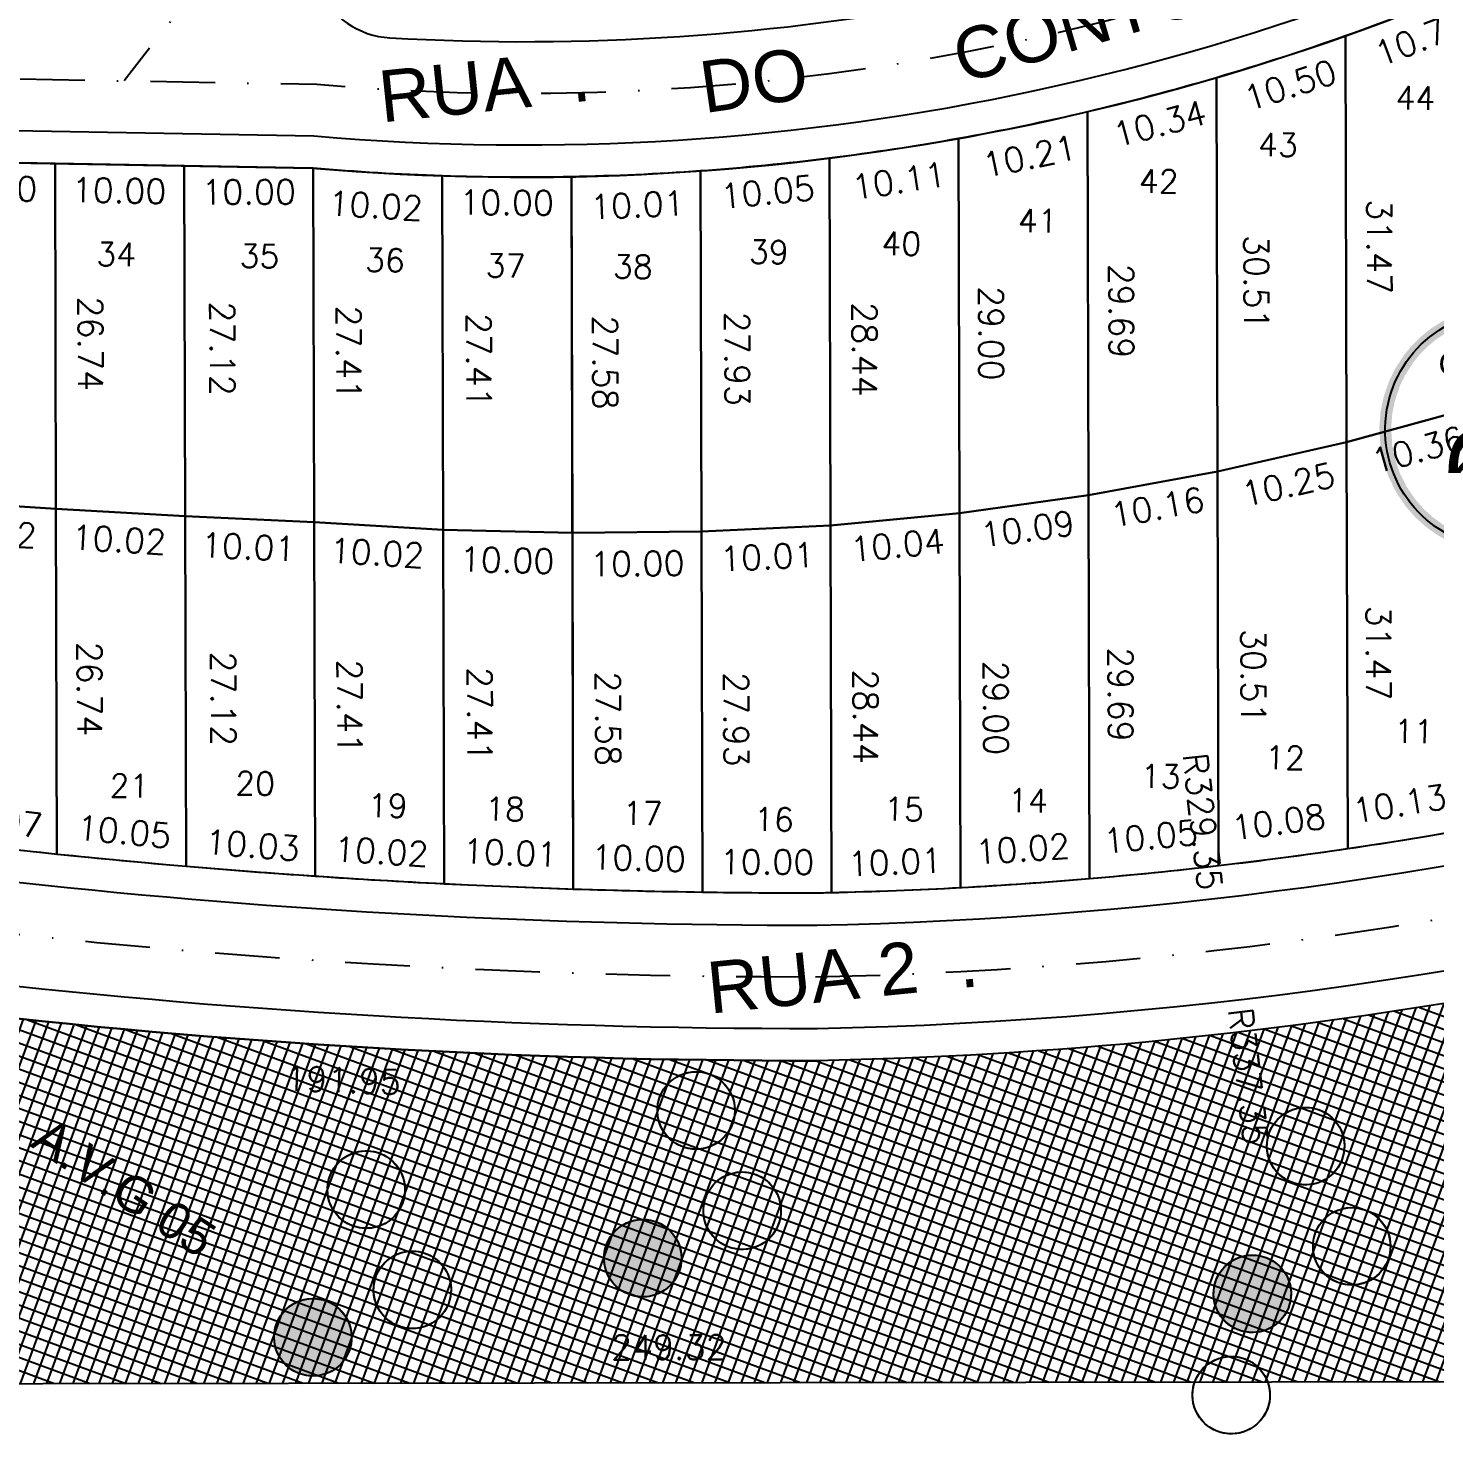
# Model space of a CAD drawing. Header units: millimetres. Extents: x -4430026 to 4783824, y 584 to 9593110.
# Drawn here: x 2793.9 to 2902.9, y 632 to 740.9 of the extents above; entities that cross this region are included whole.
import ezdxf
from ezdxf.enums import TextEntityAlignment as Align

# ---------------------------------------------------------------- set-up
doc = ezdxf.new("R2010")
doc.units = ezdxf.units.MM
doc.linetypes.add('CONTINUO', pattern=[0])
doc.linetypes.add('DASHDOT', pattern=[1, 0.5, -0.25, 0, -0.25])
for name, color, linetype in [('Calçada', 1, 'Continuous'), ('Cota', 8, 'Continuous'), ('EIXO DAS VIAS', 252, 'DASHDOT'), ('Lotes', 2, 'Continuous'), ('MOLHO', 88, 'Continuous'), ('Nomes de Ruas', 3, 'Continuous'), ('Numero de lotes', 5, 'Continuous'), ('númeraçãoquadras', 4, 'Continuous'), ('TXT A.VERDES', 7, 'Continuous'), ('Área Verde Geral', 98, 'Continuous')]:
    doc.layers.add(name, color=color, linetype=linetype)
doc.styles.add('arcad1', font='romans.shx')
doc.styles.add('ARIAL', font='arial.ttf', dxfattribs={"height": 0.25})
doc.styles.add('ROMANS', font='romans.shx')
doc.styles.add('STYLE1', font='sanss___.ttf')
doc.dimstyles.new('BOLA100', dxfattribs={"dimscale": 0, "dimtxt": 1.9, "dimasz": 0.18, "dimexe": 0.18, "dimexo": 0.063, "dimgap": 0, "dimtad": 1, "dimzin": 4, "dimdsep": 46, "dimtxsty": 'ROMANS', "dimcen": 0.09, "dimse1": 1, "dimse2": 1, "dimsd1": 1, "dimsd2": 1, "dimclrt": 256, "dimaunit": 1, "dimadec": 4, "dimazin": 0, "dimtfac": 1.2, "dimtix": 1, "dimtmove": 2, "dimatfit": 3, "dimfxl": 1, "dimtvp": 2, "dimtolj": 1, "dimtzin": 4, "dimarcsym": 0})

# ---------------------------------------------------------------- blocks, each defined once
blk = doc.blocks.new('*D6694')
at = {"layer": 'DEFPOINTS', "color": 0}
for p in [(2794.823468664182, 703.0945466459284), (2797.680518279193, 703.1023602694577), (2794.896597616827, 676.3549622241893)]:
    blk.add_point(p, dxfattribs=at)
at = {"layer": 'Cota', "insert": (2798.667079202799, 689.7351661634838), "char_height": 1.9, "attachment_point": 5, "rotation": 270.1566954008886, "style": 'ROMANS'}
blk.add_mtext('\\A1;26.74', dxfattribs=at)
blk = doc.blocks.new('*D6695')
at = {"layer": 'DEFPOINTS', "color": 0}
for p in [(2794.750339709209, 729.8341310807058), (2797.751336939506, 729.8423383806029), (2794.82346866325, 703.0945466515162)]:
    blk.add_point(p, dxfattribs=at)
at = {"layer": 'Cota', "insert": (2798.73789786381, 716.4751442709528), "char_height": 1.9, "attachment_point": 5, "rotation": 270.15669540383834, "style": 'ROMANS'}
blk.add_mtext('\\A1;26.74', dxfattribs=at)
blk = doc.blocks.new('*D6696')
at = {"layer": 'DEFPOINTS', "color": 0}
for p in [(2804.825040800484, 702.5333690979074), (2808.04568969912, 702.5421771138053), (2804.899215349915, 675.4114629049342)]:
    blk.add_point(p, dxfattribs=at)
at = {"layer": 'Cota', "insert": (2809.032773421118, 688.9838221222576), "char_height": 1.9, "attachment_point": 5, "rotation": 270.15669540348176, "style": 'ROMANS'}
blk.add_mtext('\\A1;27.12', dxfattribs=at)
blk = doc.blocks.new('*D6697')
at = {"layer": 'DEFPOINTS', "color": 0}
for p in [(2804.750866250588, 729.6552752908804), (2807.971515151545, 729.66408330684), (2804.825040800484, 702.5333690979071)]:
    blk.add_point(p, dxfattribs=at)
at = {"layer": 'Cota', "insert": (2808.958598873776, 716.1057283153086), "char_height": 1.9, "attachment_point": 5, "rotation": 270.1566954044655, "style": 'ROMANS'}
blk.add_mtext('\\A1;27.12', dxfattribs=at)
blk = doc.blocks.new('*D6698')
at = {"layer": 'DEFPOINTS', "color": 0}
for p in [(2814.826376489817, 702.0586495791117), (2817.834889728458, 702.0668774340149), (2814.901347076974, 674.6456717588495)]:
    blk.add_point(p, dxfattribs=at)
at = {"layer": 'Cota', "insert": (2818.822371469319, 688.3629866287641), "char_height": 1.9, "attachment_point": 5, "rotation": 270.15669539991586, "style": 'ROMANS'}
blk.add_mtext('\\A1;27.41', dxfattribs=at)
blk = doc.blocks.new('*D6699')
at = {"layer": 'DEFPOINTS', "color": 0}
for p in [(2814.751405898469, 729.4716273937862), (2817.75991914129, 729.4798552490086), (2814.82637648842, 702.0586495772492)]:
    blk.add_point(p, dxfattribs=at)
at = {"layer": 'Cota', "insert": (2818.747400883548, 715.7759644457174), "char_height": 1.9, "attachment_point": 5, "rotation": 270.15669540577676, "style": 'ROMANS'}
blk.add_mtext('\\A1;27.41', dxfattribs=at)
blk = doc.blocks.new('*D6700')
at = {"layer": 'DEFPOINTS', "color": 0}
for p in [(2824.828035589294, 701.4656739924588), (2827.912252887024, 701.4741088873643), (2824.902994831545, 674.056845054079)]:
    blk.add_point(p, dxfattribs=at)
at = {"layer": 'Cota', "insert": (2828.899728955433, 687.7722925231129), "char_height": 1.9, "attachment_point": 5, "rotation": 270.15669540345834, "style": 'ROMANS'}
blk.add_mtext('\\A1;27.41', dxfattribs=at)
blk = doc.blocks.new('*D6701')
at = {"layer": 'DEFPOINTS', "color": 0}
for p in [(2824.753076346112, 728.8745029289761), (2827.837293652225, 728.8829378237996), (2824.828035587432, 701.4656739905962)]:
    blk.add_point(p, dxfattribs=at)
at = {"layer": 'Cota', "insert": (2828.824769720168, 715.1811214595159), "char_height": 1.9, "attachment_point": 5, "rotation": 270.1566954015115, "style": 'ROMANS'}
blk.add_mtext('\\A1;27.41', dxfattribs=at)
blk = doc.blocks.new('*D6702')
at = {"layer": 'DEFPOINTS', "color": 0}
for p in [(2834.828733344084, 701.224214026753), (2837.844734844152, 701.2324623612838), (2834.904160185704, 673.6444078702965)]:
    blk.add_point(p, dxfattribs=at)
at = {"layer": 'Cota', "insert": (2838.832444712245, 687.4451573880301), "char_height": 1.9, "attachment_point": 5, "rotation": 270.15669540561277, "style": 'ROMANS'}
blk.add_mtext('\\A1;27.58', dxfattribs=at)
blk = doc.blocks.new('*D6703')
at = {"layer": 'DEFPOINTS', "color": 0}
for p in [(2834.753306503395, 728.804020175759), (2837.625388151836, 728.8118749099467), (2834.82873334455, 701.2242140230277)]:
    blk.add_point(p, dxfattribs=at)
at = {"layer": 'Cota', "insert": (2838.613098019696, 715.0245699385403), "char_height": 1.9, "attachment_point": 5, "rotation": 270.1566954046665, "style": 'ROMANS'}
blk.add_mtext('\\A1;27.58', dxfattribs=at)
blk = doc.blocks.new('*D6704')
at = {"layer": 'DEFPOINTS', "color": 0}
for p in [(2844.828471426374, 701.3336583748946), (2847.776284880809, 701.3417202248835), (2844.904844257968, 673.407951392282)]:
    blk.add_point(p, dxfattribs=at)
at = {"layer": 'Cota', "insert": (2848.764467743889, 687.3814648385678), "char_height": 1.9, "attachment_point": 5, "rotation": 270.1566954066002, "style": 'ROMANS'}
blk.add_mtext('\\A1;27.93', dxfattribs=at)
blk = doc.blocks.new('*D6705')
at = {"layer": 'DEFPOINTS', "color": 0}
for p in [(2844.752098596642, 729.259365348194), (2847.855848363939, 729.2678536616376), (2844.82847142684, 701.3336583711695)]:
    blk.add_point(p, dxfattribs=at)
at = {"layer": 'Cota', "insert": (2848.844031226321, 715.3075982780691), "char_height": 1.9, "attachment_point": 5, "rotation": 270.15669540376535, "style": 'ROMANS'}
blk.add_mtext('\\A1;27.93', dxfattribs=at)
blk = doc.blocks.new('*D6706')
at = {"layer": 'DEFPOINTS', "color": 0}
for p in [(2854.827211550424, 701.8080061395207), (2857.800554154775, 701.8161378080295), (2854.904980247361, 673.3719010968247)]:
    blk.add_point(p, dxfattribs=at)
at = {"layer": 'Cota', "insert": (2858.789434950527, 687.6006833916503), "char_height": 1.9, "attachment_point": 5, "rotation": 270.15669540526403, "style": 'ROMANS'}
blk.add_mtext('\\A1;28.44', dxfattribs=at)
blk = doc.blocks.new('*D6707')
at = {"layer": 'DEFPOINTS', "color": 0}
for p in [(2854.749442855349, 730.244111180354), (2857.722785462966, 730.2522428487268), (2854.82721155089, 701.8080061413834)]:
    blk.add_point(p, dxfattribs=at)
at = {"layer": 'Cota', "insert": (2858.711666258019, 716.0367884341636), "char_height": 1.9, "attachment_point": 5, "rotation": 270.15669540246984, "style": 'ROMANS'}
blk.add_mtext('\\A1;28.44', dxfattribs=at)
blk = doc.blocks.new('*D6708')
at = {"layer": 'DEFPOINTS', "color": 0}
for p in [(2864.82463659438, 702.7632121928523), (2867.88883563957, 702.7715923408176), (2864.903956094744, 673.7600563671926)]:
    blk.add_point(p, dxfattribs=at)
at = {"layer": 'Cota', "insert": (2868.878491837035, 688.2726125329667), "char_height": 1.9, "attachment_point": 5, "rotation": 270.1566954058651, "style": 'ROMANS'}
blk.add_mtext('\\A1;29.00', dxfattribs=at)
blk = doc.blocks.new('*D6709')
at = {"layer": 'DEFPOINTS', "color": 0}
for p in [(2864.745317097275, 731.7663680259626), (2867.525284136048, 731.7739708396039), (2864.824636594845, 702.7632121965777)]:
    blk.add_point(p, dxfattribs=at)
at = {"layer": 'Cota', "insert": (2868.514940332117, 717.2749910297983), "char_height": 1.9, "attachment_point": 5, "rotation": 270.1566954003256, "style": 'ROMANS'}
blk.add_mtext('\\A1;29.00', dxfattribs=at)
blk = doc.blocks.new('*D6710')
at = {"layer": 'DEFPOINTS', "color": 0}
for p in [(2874.820888735342, 704.1472907513868), (2877.549596208951, 704.1547533775978), (2874.902091700106, 674.4554462768625)]:
    blk.add_point(p, dxfattribs=at)
at = {"layer": 'Cota', "insert": (2878.540194138616, 689.3114292452833), "char_height": 1.9, "attachment_point": 5, "rotation": 270.1566954039984, "style": 'ROMANS'}
blk.add_mtext('\\A1;29.69', dxfattribs=at)
blk = doc.blocks.new('*D6711')
at = {"layer": 'DEFPOINTS', "color": 0}
for p in [(2874.73968576918, 733.839135224048), (2877.610509252982, 733.8469865174369), (2874.820888735341, 704.1472907513865)]:
    blk.add_point(p, dxfattribs=at)
at = {"layer": 'Cota', "insert": (2878.601107183346, 719.0036623860985), "char_height": 1.9, "attachment_point": 5, "rotation": 270.15669540670393, "style": 'ROMANS'}
blk.add_mtext('\\A1;29.69', dxfattribs=at)
blk = doc.blocks.new('*D6729')
at = {"layer": 'DEFPOINTS', "color": 0}
for p in [(2785.991537454991, 730.6131984424333), (2795.992063998232, 730.4343426526078), (2795.939161419857, 727.4763525557487)]:
    blk.add_point(p, dxfattribs=at)
at = {"layer": 'Cota', "insert": (2790.95588583647, 728.5156285508153), "char_height": 1.9, "attachment_point": 5, "rotation": 358.97539503058806, "style": 'ROMANS'}
blk.add_mtext('\\A1;10.00', dxfattribs=at)
blk = doc.blocks.new('*D6730')
at = {"layer": 'DEFPOINTS', "color": 0}
for p in [(2795.9920639973, 730.4343426526079), (2805.99259053961, 730.2554868646451), (2805.939687961134, 727.2974967621667)]:
    blk.add_point(p, dxfattribs=at)
at = {"layer": 'Cota', "insert": (2800.956412378229, 728.3367727572247), "char_height": 1.9, "attachment_point": 5, "rotation": 358.97539503058806, "style": 'ROMANS'}
blk.add_mtext('\\A1;10.00', dxfattribs=at)
blk = doc.blocks.new('*D6731')
at = {"layer": 'DEFPOINTS', "color": 0}
for p in [(2816.000729048484, 727.2933165561893), (2806.008289127598, 724.5153018720935), (2816.008251729874, 724.5426503494868)]:
    blk.add_point(p, dxfattribs=at)
at = {"layer": 'Cota', "insert": (2810.998149641994, 728.2296387647748), "char_height": 1.9, "attachment_point": 5, "rotation": 0.15669542841738285, "style": 'ROMANS'}
blk.add_mtext('\\A1;10.00', dxfattribs=at)
blk = doc.blocks.new('*D6747')
at = {"layer": 'DEFPOINTS', "color": 0}
for p in [(2786.063376557534, 704.345247885261), (2796.065192950411, 703.6947582215556), (2795.860940080405, 700.5542014725429)]:
    blk.add_point(p, dxfattribs=at)
at = {"layer": 'Cota', "insert": (2790.921686921775, 701.8274434859909), "char_height": 1.9, "attachment_point": 5, "rotation": 356.27888627390456, "style": 'ROMANS'}
blk.add_mtext('\\A1;10.02', dxfattribs=at)
blk = doc.blocks.new('*D6748')
at = {"layer": 'DEFPOINTS', "color": 0}
for p in [(2796.065192951808, 703.6947582234184), (2806.066765086713, 703.1335806772599), (2805.894723553065, 700.0673749447626)]:
    blk.add_point(p, dxfattribs=at)
at = {"layer": 'Cota', "insert": (2800.947157264716, 701.2964718385831), "char_height": 1.9, "attachment_point": 5, "rotation": 356.7885621870106, "style": 'ROMANS'}
blk.add_mtext('\\A1;10.02', dxfattribs=at)
blk = doc.blocks.new('*D6749')
at = {"layer": 'DEFPOINTS', "color": 0}
for p in [(2806.066765088575, 703.1335806735347), (2816.068100776976, 702.6588611528764), (2815.920635686713, 699.5520837699003)]:
    blk.add_point(p, dxfattribs=at)
at = {"layer": 'Cota', "insert": (2810.965009463558, 700.7383751675845), "char_height": 1.9, "attachment_point": 5, "rotation": 357.2824603857933, "style": 'ROMANS'}
blk.add_mtext('\\A1;10.01', dxfattribs=at)
blk = doc.blocks.new('*D6750')
at = {"layer": 'DEFPOINTS', "color": 0}
for p in [(2816.068100776977, 702.6588611528764), (2826.069759875058, 702.0658855662236), (2825.889812419598, 699.0307300799041)]:
    blk.add_point(p, dxfattribs=at)
at = {"layer": 'Cota', "insert": (2820.945207477675, 700.2755526208564), "char_height": 1.9, "attachment_point": 5, "rotation": 356.6070354804634, "style": 'ROMANS'}
blk.add_mtext('\\A1;10.02', dxfattribs=at)
blk = doc.blocks.new('*D6751')
at = {"layer": 'DEFPOINTS', "color": 0}
for p in [(2826.069759875988, 702.0658855662236), (2836.070457631709, 701.8244256023805), (2835.993540118982, 698.638685056995)]:
    blk.add_point(p, dxfattribs=at)
at = {"layer": 'Cota', "insert": (2831.016121654595, 699.7091382597225), "char_height": 1.9, "attachment_point": 5, "rotation": 358.6169015565678, "style": 'ROMANS'}
blk.add_mtext('\\A1;10.00', dxfattribs=at)
blk = doc.blocks.new('*D6752')
at = {"layer": 'DEFPOINTS', "color": 0}
for p in [(2846.070195714465, 701.9338699523847), (2836.070457632641, 701.8244255986552), (2846.107205249523, 698.5523738358688)]:
    blk.add_point(p, dxfattribs=at)
at = {"layer": 'Cota', "insert": (2841.096939345363, 699.4475947653187), "char_height": 1.9, "attachment_point": 5, "rotation": 0.6270613434355502, "style": 'ROMANS'}
blk.add_mtext('\\A1;10.00', dxfattribs=at)
blk = doc.blocks.new('*D6753')
at = {"layer": 'DEFPOINTS', "color": 0}
for p in [(2846.07019571493, 701.9338699467967), (2856.06893583898, 702.4082177132855), (2856.217995942934, 699.2661912348618)]:
    blk.add_point(p, dxfattribs=at)
at = {"layer": 'Cota', "insert": (2851.173607795937, 699.9779501058343), "char_height": 1.9, "attachment_point": 5, "rotation": 2.716118524581748, "style": 'ROMANS'}
blk.add_mtext('\\A1;10.01', dxfattribs=at)
blk = doc.blocks.new('*D6754')
at = {"layer": 'DEFPOINTS', "color": 0}
for p in [(2866.066360882471, 703.3634237722049), (2856.068935839446, 702.408217715148), (2866.348149303101, 700.414155818515)]:
    blk.add_point(p, dxfattribs=at)
at = {"layer": 'Cota', "insert": (2861.259080323773, 700.8822460333436), "char_height": 1.9, "attachment_point": 5, "rotation": 5.457769631983428, "style": 'ROMANS'}
blk.add_mtext('\\A1;10.04', dxfattribs=at)
blk = doc.blocks.new('*D6755')
at = {"layer": 'DEFPOINTS', "color": 0}
for p in [(2876.062613025761, 704.7475023232887), (2866.066360883868, 703.3634237684796), (2876.458801219203, 701.886106152149)]:
    blk.add_point(p, dxfattribs=at)
at = {"layer": 'Cota', "insert": (2871.330381395664, 702.1350894770421), "char_height": 1.9, "attachment_point": 5, "rotation": 7.88303867347946, "style": 'ROMANS'}
blk.add_mtext('\\A1;10.09', dxfattribs=at)
blk = doc.blocks.new('*D6756')
at = {"layer": 'DEFPOINTS', "color": 0}
for p in [(2886.057664399954, 706.5706397556255), (2876.062613023432, 704.7475023270141), (2886.563783131777, 703.795926973254)]:
    blk.add_point(p, dxfattribs=at)
at = {"layer": 'Cota', "insert": (2881.39578632345, 703.8189381630891), "char_height": 1.9, "attachment_point": 5, "rotation": 10.337334376980383, "style": 'ROMANS'}
blk.add_mtext('\\A1;10.16', dxfattribs=at)
blk = doc.blocks.new('*D6762')
at = {"layer": 'DEFPOINTS', "color": 0}
for p in [(2896.051477205461, 708.8466592059027), (2886.057664399023, 706.5706397612134), (2896.748732211458, 705.7850702442839)]:
    blk.add_point(p, dxfattribs=at)
at = {"layer": 'Cota', "insert": (2891.540871699981, 705.5733425331049), "char_height": 1.9, "attachment_point": 5, "rotation": 12.829876705257552, "style": 'ROMANS'}
blk.add_mtext('\\A1;10.25', dxfattribs=at)
blk = doc.blocks.new('*D6763')
at = {"layer": 'DEFPOINTS', "color": 0}
for p in [(2906.044001866119, 711.5936909150819), (2896.05147720779, 708.8466592003148), (2906.831777527107, 708.7281005124191)]:
    blk.add_point(p, dxfattribs=at)
at = {"layer": 'Cota', "insert": (2901.583694313471, 708.2706011626076), "char_height": 1.9, "attachment_point": 5, "rotation": 15.371386492746733, "style": 'ROMANS'}
blk.add_mtext('\\A1;10.36', dxfattribs=at)
blk = doc.blocks.new('*D6764')
at = {"layer": 'DEFPOINTS', "color": 0}
for p in [(2894.723686874365, 739.7164761573562), (2897.59367313828, 739.7243251608508), (2894.809752918301, 708.2464476302752)]:
    blk.add_point(p, dxfattribs=at)
at = {"layer": 'Cota', "insert": (2898.586702607531, 723.9919090022306), "char_height": 1.9, "attachment_point": 5, "rotation": 270.1566954023715, "style": 'ROMANS'}
blk.add_mtext('\\A1;31.47', dxfattribs=at)
blk = doc.blocks.new('*D6765')
at = {"layer": 'DEFPOINTS', "color": 0}
for p in [(2884.732498344486, 736.4808896463851), (2888.067298690198, 736.49000985035), (2884.815940110931, 705.970428185586)]:
    blk.add_point(p, dxfattribs=at)
at = {"layer": 'Cota', "insert": (2889.059016020703, 721.2373772249248), "char_height": 1.9, "attachment_point": 5, "rotation": 270.1566954055805, "style": 'ROMANS'}
blk.add_mtext('\\A1;30.51', dxfattribs=at)
blk = doc.blocks.new('*D6769')
at = {"layer": 'DEFPOINTS', "color": 0}
for p in [(2894.809752918767, 708.2464476302752), (2897.52782685483, 708.2538811753171), (2894.895818964099, 676.7764190938809)]:
    blk.add_point(p, dxfattribs=at)
at = {"layer": 'Cota', "insert": (2898.520856324779, 692.5214650120816), "char_height": 1.9, "attachment_point": 5, "rotation": 270.1566954048685, "style": 'ROMANS'}
blk.add_mtext('\\A1;31.47', dxfattribs=at)
blk = doc.blocks.new('*D6770')
at = {"layer": 'DEFPOINTS', "color": 0}
for p in [(2884.815940112327, 705.9704281818607), (2887.835038116537, 705.9786849845174), (2884.899381875047, 675.4599667154738)]:
    blk.add_point(p, dxfattribs=at)
at = {"layer": 'Cota', "insert": (2888.82675544518, 690.7260523561811), "char_height": 1.9, "attachment_point": 5, "rotation": 270.1566953985561, "style": 'ROMANS'}
blk.add_mtext('\\A1;30.51', dxfattribs=at)
blk = doc.blocks.new('*D7297')
at = {"layer": 'DEFPOINTS', "color": 0}
for p in [(2848.468984551132, 1000.734205124948), (2885.579583106899, 673.4793696813771)]:
    blk.add_point(p, dxfattribs=at)
at = {"layer": 'Cota', "insert": (2884.899862245527, 679.4733968843261), "char_height": 1.9, "attachment_point": 5, "rotation": 276.46968610115937, "style": 'ROMANS'}
blk.add_mtext('\\A1;R329.35', dxfattribs=at)
blk = doc.blocks.new('*D7298')
at = {"layer": 'DEFPOINTS', "color": 0}
for p in [(2848.468984550667, 1000.734205134262), (2887.72685660502, 665.6739421934376)]:
    blk.add_point(p, dxfattribs=at)
at = {"layer": 'Cota', "insert": (2888.422018329484, 659.7408374641575), "char_height": 1.9, "attachment_point": 5, "rotation": 276.68268288777205, "style": 'ROMANS'}
blk.add_mtext('\\A1;R337.35', dxfattribs=at)
blk = doc.blocks.new('*D7430')
at = {"layer": 'DEFPOINTS', "color": 0}
for p in [(2968.200790646369, 638.0140704084674), (2718.882476816756, 635.7389260121176), (2968.203994287981, 636.172698723201)]:
    blk.add_point(p, dxfattribs=at)
at = {"layer": 'Cota', "insert": (2843.538379091313, 638.7471826151288), "char_height": 1.9, "attachment_point": 5, "rotation": 0.09968381705898946, "style": 'ROMANS'}
blk.add_mtext('\\A1;249.32', dxfattribs=at)
blk = doc.blocks.new('NUM_quadra')
at = {"color": 6, "const_width": 0.02}
blk.add_lwpolyline([(-0.0133520432061038, 0.1995538096409646), (-0.03396137207856104, 0.197095472313652), (-0.0578817124285985, 0.1914411329007772), (-0.07790545024554181, 0.1842029880920486), (-0.0980839678893761, 0.1742972611462264), (-0.1207629871017981, 0.1594249069193736), (-0.1377379490426744, 0.1450112319564166), (-0.1520556984439002, 0.1299194541657934), (-0.1625180437624446, 0.1165670856272393), (-0.1764344977441241, 0.09418528550563855), (-0.1852438537613963, 0.07539704665055813), (-0.1940684209960429, 0.04834716095183544), (-0.1985176143253418, 0.02430548914494118), (-0.2, 2.449293598294707e-17), (-0.1977479207858246, -0.02992924698156066), (-0.1921041628016216, -0.05564162681201971), (-0.1838936225002688, -0.07863291679524947), (-0.1712831141684111, -0.1032574200760946), (-0.1545538230998021, -0.126937448238237), (-0.1388948904680539, -0.143903472514972), (-0.1218702926523065, -0.1585800484576833), (-0.1045798103362554, -0.1704789232428245), (-0.08309400008057272, -0.1819213762882465), (-0.05305444697320133, -0.1928347107145593), (-0.03024527360995229, -0.1976998316242559), (-3.673940397442059e-17, -0.2), (0.03093315800827364, -0.1975933696651666), (0.06772550614199915, -0.1881841008635162), (0.1069104891608479, -0.1690270608730692), (0.1240420910364873, -0.1568870920480579), (0.1407237443089076, -0.1421155437933556), (0.1613804970022024, -0.118136934052489), (0.1736687274357323, -0.09919260612995974), (0.1869657857282061, -0.0710196801389201), (0.1962420223455323, -0.03858845249210724), (0.2, 0), (0.1989460999390915, 0.02050486086334195), (0.1943382022861565, 0.04725106487884616), (0.1870936531840374, 0.07068214016462095), (0.1741307933804454, 0.09837919900414235), (0.1635485483198982, 0.1151167769808291), (0.147166134549038, 0.1354331157505226), (0.1285083774114599, 0.1532501123493023), (0.1062576314788641, 0.1694382358043837), (0.07819320380287934, 0.1840810225934259), (0.05327206202334694, 0.1927747063485785), (0.02666753040880443, 0.1982141337591634), (1.224646799147353e-17, 0.2)], close=True, dxfattribs=at)
blk.add_circle((0, 0), 0.2)
at = {"color": 3, "insert": (-0.1114319926046001, 0.1285282569724242), "char_height": 0.038, "width": 0.2663, "attachment_point": 1, "style": 'STYLE1'}
blk.add_mtext('\\fArial|b0|i0|c0|p34;QUADRA', dxfattribs=at)
at = {"color": 3, "style": 'STYLE1'}
blk.add_attdef('00', text='', height=0.13, dxfattribs=at).set_placement((-2.886579864025407e-15, -0.1334628551621867), align=Align.CENTER)

msp = doc.modelspace()

# ---------------------------------------------------------------- hatches: boundary and pattern name
at = {"layer": 'MOLHO'}
for points in [[(2844.228514400182, 646.9545693472514, 1), (2838.820465723855, 644.3559140209595, 1)], [(2891.453163632994, 644.1947722714881, 1), (2886.045114956201, 641.5961169451962, 1)], [(2818.675076522735, 640.824821816806, 1), (2813.267027846408, 638.2261664905141, 1)]]:
    msp.add_hatch(color=256, dxfattribs=at).paths.add_polyline_path(points)
at = {"layer": 'Área Verde Geral'}
h = msp.add_hatch(dxfattribs=at)
h.set_pattern_fill('ANSI37', color=256, scale=0.3, angle=24.82082076021936, style=0)
h.set_pattern_definition([(69.82082076021932, (-350710.3129513949, -9590084.730252339), (-0.8940340631347666, 0.3285716724776191), []), (159.8208207602193, (-350710.3129513949, -9590084.730252339), (-0.3285716724776191, -0.8940340631347666), [])])
edge = h.paths.add_edge_path()
edge.add_arc((3056.777142515684, 713.7661592923591), 3.9999999994261, 67.8273523811458, 90.15658619618229)
edge.add_arc((3056.777142500143, 713.7661592923591), 3.99999999950745, 90.15658597356828, 130.6934268046546)
edge.add_arc((3034.282748334737, 739.9243746474872), 30.49999999239111, 256.46565016897307, 310.69342696096425, ccw=False)
edge.add_arc((3026.20877285801, 706.3824468628059), 4.00000000068891, 76.465650200054, 104.7119866505772)
edge.add_arc((3026.208772843051, 706.3824468646685), 3.999999995071649, 104.711986450101, 121.1250336505209)
edge.add_arc((2848.468984525638, 1000.734205126811), 339.8522792516164, 284.59305088215604, 301.1250338195969, ccw=False)
edge.add_line((2934.095441839994, 671.8456502631793), (2934.181414076464, 656.1279040463755))
edge.add_line((2934.181414076464, 656.1279040463755), (2934.179793336765, 646.4070822503904))
edge.add_line((2934.179793336765, 646.4070822503904), (2909.179886830841, 646.3387110699455))
edge.add_line((2909.179886830841, 646.3387110699455), (2909.125189887696, 666.3386362810174))
edge.add_arc((2848.468984537803, 1000.734205132399), 339.8522792551014, 271.1084008787125, 280.2811287603735, ccw=False)
edge.add_arc((2854.603465122042, 1243.28648180892), 582.341130961943, 256.511229338136, 270.0432551025399, ccw=False)
edge.add_line((2718.769609450233, 677.0088498443852), (2718.863332873547, 642.7389038671295))
edge.add_line((2718.863332873547, 642.7389038671295), (2718.88218513677, 635.845578929458))
edge.add_line((2718.88218513677, 635.845578929458), (2909.290613002946, 636.0954021029661))
edge.add_line((2909.290613002946, 636.0954021029661), (2934.29080756182, 636.128203315709))
edge.add_line((2934.29080756182, 636.128203315709), (2968.20399428798, 636.1726987232009))
edge.add_line((2968.20399428798, 636.1726987232009), (3058.286737488454, 717.4703627173344))

# ---------------------------------------------------------------- linework, layer by layer
at = {"layer": 'Calçada', "lineweight": -3, "flags": 128}
msp.add_lwpolyline([(2733.247448062395, 734.0569071397672), (2816.053687801455, 732.5759475827704, 0.1509820362862692), (2924.488169216422, 756.0201787744204, 0.1509820362862692)], format="xyb", dxfattribs=at)
at = {"layer": 'Calçada', "lineweight": -3}
msp.add_lwpolyline([(3058.286737488454, 717.4703627173344, 0.09773912245478478), (3056.766210750548, 717.766144353945, 0.1787432214899407), (3054.169096806889, 716.7989958618323, -0.2411301581648271), (3027.144885955249, 710.2713660281638, 0.123875755306096), (3025.192931666841, 710.2513054386268, 0.07173811319089315), (3024.141143247822, 709.8066121377537, -0.07225975843593249), (2934.095441839994, 671.8456502631793), (2934.181414076464, 656.1279040463755), (2934.179793336765, 646.4070822503904), (2909.179886830841, 646.3387110699455), (2909.125189887696, 666.3386362810174, -0.04004496051043768), (2855.043099998367, 660.9455167968313, -0.05911331187291066), (2718.769609450233, 677.0088498443852), (2718.863332873547, 642.7389038671295), (2718.88218513677, 635.845578929458), (2909.290613002946, 636.0954021029661), (2934.29080756182, 636.128203315709), (2968.20399428798, 636.1726987232009)], format="xyb", close=True, dxfattribs=at)
for centre, radius, start, end in [((2832.336272475181, 919.753795592163), 179.8847235656208, 266.6835755198842, 295.258956430846), ((2822.305929144715, 746.6594345123062), 6.5, 142.0935771626085, 266.6835754932502)]:
    msp.add_arc(centre, radius, start, end, dxfattribs=at)
at = {"layer": 'Calçada'}
for centre, radius, start, end in [((2848.4689845353, 1000.734205130536), 329.3522792517206, 271.1084008886581, 299.436862446934), ((2848.4689845353, 1000.734205130536), 337.3522792517206, 271.1084008886581, 301.1250338163362), ((2854.603465123439, 1243.28648181637), 571.8411309671006, 257.6027288268857, 270.0432551118748), ((2854.603465123439, 1243.28648181637), 579.8411309671006, 256.4512507684555, 270.0432551118748), ((2854.603465123439, 1243.28648181637), 582.3411309671006, 256.5112293317287, 270.0432551118748)]:
    msp.add_arc(centre, radius, start, end, dxfattribs=at)
at = {"layer": 'EIXO DAS VIAS', "ltscale": 10}
msp.add_line((2859.168388278094, 811.0909756850938, 51.85376853344381), (2801.351841537153, 736.839524440516, 51.85376853344381), dxfattribs=at)
at = {"layer": 'EIXO DAS VIAS', "ltscale": 10, "flags": 128}
msp.add_lwpolyline([(2722.602143614424, 738.2479342166821), (2816.263767167331, 736.5728300586829, 0.1585392770966974), (2927.099639855196, 762.1673248410711, 0.1585392770966974)], format="xyb", dxfattribs=at)
at = {"layer": 'EIXO DAS VIAS', "ltscale": 10}
for centre, radius, start, end in [((2848.4689845353, 1000.734205130536), 333.3522792517206, 271.1084008886581, 301.9432498845528), ((2854.603465123439, 1243.28648181637, 51.85376853344381), 575.8411309671006, 256.3541693375487, 270.0432551118748)]:
    msp.add_arc(centre, radius, start, end, dxfattribs=at)
at = {"layer": 'Lotes', "flags": 128}
msp.add_lwpolyline([(2733.202743619086, 731.5573068671415), (2815.92313708678, 730.0778826419751, 0.1436300062362057), (2920.977301623543, 751.2631106321255, 0.1436300062362057)], format="xyb", dxfattribs=at)
at = {"layer": 'Lotes'}
for points in [[(2905.954886728303, 744.1786190961043, -0.01406641325912375), (2895.965411163272, 740.3166877329836), (2896.051477206742, 708.8466592059026), (2906.044001864606, 711.5936909188072)], [(2895.965411163272, 740.3166877329836, -0.01379317492696774), (2885.974222633859, 737.0811012182871), (2886.057664399372, 706.5706397612134), (2896.051477208604, 708.8466592021773)], [(2885.974222633859, 737.0811012201498, -0.0135751632022841), (2875.981410058552, 734.439346797813), (2876.062613023316, 704.747502327014), (2886.057664399372, 706.5706397574882)], [(2875.981410058552, 734.439346797813, -0.01340559156382567), (2865.987041385715, 732.3665795960019), (2866.066360883751, 703.3634237684796), (2876.062613023782, 704.747502327014)], [(2865.987041385715, 732.3665795960019, -0.01327956343754591), (2855.991167143324, 730.844322763432), (2856.06893583933, 702.4082177151481), (2866.066360883286, 703.3634237722049)], [(2815.993130187375, 730.0718389731387, -9.225207402383479e-05), (2815.92313708678, 730.0778826438377), (2805.992590538563, 730.2554868665079), (2806.066765087528, 703.1335806772599), (2816.068100776394, 702.6588611528764)], [(2855.991167143789, 730.8443227615694, -0.01319364649986447), (2845.993822885548, 729.8595769238214), (2846.070195715745, 701.9338699486593), (2856.06893583933, 702.4082177170108)], [(2825.994800634553, 729.4747145008782, -0.01315916308520586), (2815.993130186909, 730.0718389750014), (2816.06810077686, 702.6588611528764), (2826.069759877269, 702.0658855680863)], [(2835.995030791835, 729.404231753249, -0.01313419940789686), (2825.994800634553, 729.4747145008782), (2826.069759875872, 702.0658855662236), (2836.070457631593, 701.8244256005178)], [(2845.993822885548, 729.8595769238214, -0.01314559855361925), (2835.995030792301, 729.4042317513863), (2836.07045763299, 701.8244255986551), (2846.070195715745, 701.9338699486593)], [(2906.044001865072, 711.5936909169445), (2896.051477206742, 708.8466592059026), (2896.13754325254, 677.3766306695084, 0.007747044632736131), (2906.133117000909, 679.0087627433727)], [(2896.051477206742, 708.8466592059026), (2886.057664399372, 706.5706397612134), (2886.141106163488, 676.0601782911012, 0.007712465302084436), (2896.13754325254, 677.3766306695084)], [(2886.057664400303, 706.5706397556255), (2876.062613021453, 704.7475023251513), (2876.143815988546, 675.0556578524897, 0.00768560012660185), (2886.141106164419, 676.0601782892386)], [(2796.065192951226, 703.694758225281), (2786.063376557884, 704.345247885261), (2786.135215659962, 678.0772973299513, 0.004420041033958782), (2796.138321905733, 676.9551737960915)], [(2876.062613021919, 704.7475023251513), (2866.066360883286, 703.3634237722049), (2866.145680383184, 674.3602679409573, 0.007666214180780104), (2876.143815987614, 675.0556578524897)], [(2806.06676508939, 703.1335806735347), (2796.065192952157, 703.6947582234184), (2796.138321905733, 676.9551737960915, 0.00441177182693904), (2806.140939638355, 676.0116744805614)], [(2816.068100777326, 702.6588611528764), (2806.066765087993, 703.1335806772599), (2806.140939638355, 676.011674482424, 0.004404915850385765), (2816.143071365414, 675.2458833344767)], [(2866.06636088282, 703.3634237703423), (2856.068935839796, 702.4082177151481), (2856.146704535802, 673.9721126724521, 0.007654140634881057), (2866.145680383184, 674.36026794282)], [(2826.069759877269, 702.0658855680863), (2816.06810077686, 702.6588611528764), (2816.143071365414, 675.2458833326141, 0.004399453650632218), (2826.14471911952, 674.6570566297064)], [(2836.070457632059, 701.8244256005178), (2826.069759876338, 702.0658855662236), (2826.14471911952, 674.6570566297064, 0.004395369843973522), (2836.145884474145, 674.244619445924)], [(2846.070195715745, 701.9338699486593), (2836.070457632524, 701.8244255986551), (2836.145884474145, 674.244619445924, 0.004392652994202624), (2846.146568545943, 674.0081629641841)], [(2856.06893583933, 702.4082177151481), (2846.07019571528, 701.9338699486593), (2846.146568546408, 674.0081629679094, 0.003849069684328797), (2854.911948976909, 673.9454344213495, 0.0009446506202432618), (2856.146704535802, 673.9721126724521)]]:
    msp.add_lwpolyline(points, format="xyb", close=True, dxfattribs=at)
at = {"layer": 'Lotes', "flags": 128}
for points in [[(2896.13754325254, 677.3766306676457), (2895.965411163737, 740.3166877329836)], [(2886.141106165351, 676.0601782892386), (2885.974222634324, 737.0811012220124)], [(2876.143815988546, 675.0556578524897), (2875.981410059017, 734.4393467959503)], [(2866.14568038365, 674.3602679409573), (2865.987041385715, 732.3665795960019)], [(2796.138321905268, 676.9551737998167), (2795.99206399765, 730.4343426526079)], [(2806.140939638821, 676.011674482424), (2805.99259053996, 730.2554868646453)], [(2856.146704535802, 673.9721126724521), (2855.991167143789, 730.8443227615694)], [(2816.143071365879, 675.2458833326141), (2815.993130187841, 730.0718389712761)], [(2826.144719119986, 674.6570566297064), (2825.994800635484, 729.4747144990156)], [(2836.145884474145, 674.244619445924), (2835.995030793232, 729.4042317513863)], [(2846.146568546408, 674.0081629679094), (2845.993822886014, 729.8595769219587)]]:
    msp.add_lwpolyline(points, dxfattribs=at)
at = {"layer": 'Lotes'}
for points in [[(2795.99206399765, 730.4343426526079), (2785.991537453943, 730.6131984424333), (2786.063376556953, 704.3452478871236), (2796.065192951692, 703.6947582271437)], [(2805.99259053996, 730.2554868646453), (2795.992063997184, 730.4343426544706), (2796.065192951226, 703.6947582234184), (2806.066765088925, 703.1335806735347)]]:
    msp.add_lwpolyline(points, close=True, dxfattribs=at)
for points in [[(2906.044001865072, 711.5936909169445), (2896.051477208139, 708.8466592021773), (2886.057664399372, 706.5706397574882)], [(2756.056445645505, 706.8385113701711), (2766.059004777448, 705.9164400212953), (2776.061314413661, 705.0855960269014), (2786.063376557884, 704.345247885261), (2796.065192951226, 703.694758225281), (2806.066765088459, 703.1335806735347), (2816.068100777326, 702.6588611528764), (2826.069759876338, 702.0658855662236), (2836.07045763299, 701.8244255986551), (2846.07019571528, 701.9338699467967), (2856.06893583933, 702.4082177151481), (2866.066360884217, 703.3634237684796), (2876.062613023316, 704.747502327014), (2886.057664400303, 706.5706397556255)]]:
    msp.add_lwpolyline(points, dxfattribs=at)
for centre, radius, start, end in [((2848.4689845353, 1000.734205130536), 326.8522792517206, 271.1084008886581, 292.522420841465), ((2854.603465123439, 1243.28648181637), 569.3411309671006, 257.6027288268857, 270.0432551118748)]:
    msp.add_arc(centre, radius, start, end, dxfattribs=at)
at = {"layer": 'Área Verde Geral'}
for points in [[(2845.751897916534, 654.0940613653997, -1), (2845.561073316598, 660.0910260957221, -1)], [(2892.976547148415, 651.334264291499, -1), (2892.78572254941, 657.3312290199588, -1)], [(2820.198460038622, 647.9643138386796, -1), (2820.007635439617, 653.9612785671393, -1)], [(2849.323151345236, 646.3313197251896, -1), (2849.132326747627, 652.3282844480614, -1)], [(2896.547800577582, 643.5715226494262, -1), (2896.356975979974, 649.568487372298, -1)], [(2841.619902362918, 642.656759318013, -1), (2841.42907776205, 648.6537240464727, -1)], [(2823.769713467789, 640.2015721947441, -1), (2823.578888869715, 646.1985369213412, -1)], [(2888.84455159573, 639.8969622422496, -1), (2888.653726994396, 645.8939269688467, -1)], [(2816.066464485471, 636.5270117875675, -1), (2815.875639884138, 642.5239765160272, -1)], [(2887.209194683806, 632.047674624298, -1), (2887.01837008387, 638.0446393546204, -1)]]:
    msp.add_lwpolyline(points, format="xyb", close=True, dxfattribs=at)
for centre in [(2845.656485615635, 657.0925437324236), (2892.881134847981, 654.3327466585229), (2820.103047738188, 650.9627962038408), (2849.227739044802, 649.3298020884881), (2896.452388277148, 646.5700050145874), (2841.524490062484, 645.6552416850368), (2823.674301167355, 643.200054561768), (2888.749139295296, 642.8954446092735), (2815.971052185037, 639.5254941545913), (2887.113782385235, 635.0461569875965)]:
    msp.add_circle(centre, 2.999999999999998, dxfattribs=at)

# ---------------------------------------------------------------- block references
at = {"layer": 'númeraçãoquadras', "linetype": 'ByBlock', "extrusion": (0.08441109911141861, -0.001452856403118583, 0.996429955167484)}
ref = msp.add_blockref('NUM_quadra', (759.7679450460694, -2885.149509682423, 245.2257232492059), dxfattribs=dict(at, xscale=45.93175888075766, yscale=45.93175888024863, zscale=45.93175853019476, rotation=270.0385460294471))
ref.add_attrib('00', '62', dxfattribs={"layer": '0', "color": 3, "extrusion": (0.08441109911141861, -0.001452856403118583, 0.996429955167484), "height": 5.971128608923882, "rotation": 270.0385460324998, "style": 'STYLE1'}).set_placement((753.6377660925176, -2885.153633798858, 245.2257232491653), align=Align.CENTER)

# ---------------------------------------------------------------- texts
at = {"layer": 'Cota', "style": 'ROMANS'}
msp.add_text('10.13', height=1.9, rotation=9.273727729920244, dxfattribs=at).set_placement((2896.688588371953, 679.3188354224453, -51.85376853344381))
at = {"layer": 'Cota', "char_height": 1.9, "attachment_point": 5, "style": 'ROMANS'}
for s, insert, rotation in [('\\A1;10.71', (2901.780282508103, 740.1262526512633, -51.85376853344381), 21.136502366164986), ('\\A1;10.50', (2891.677451375394, 736.5137854014079, -51.85376853344381), 17.944235245735864), ('\\A1;10.34', (2881.569101314979, 733.5236043502132, -51.85376853344381), 14.808250483320766), ('\\A1;10.21', (2871.484517513762, 730.9906804282705, -51.85376853344381), 11.716671290796736), ('\\A1;10.11', (2861.370642009644, 729.100089896519, -51.85376853344381), 8.658959209588657), ('\\A1;10.05', (2851.201401972665, 728.231083039243, -51.85376853344381), 5.625529968206774), ('\\A1;10.02', (2820.838303119863, 727.1659762356917, -51.85376853344381), 356.58335575109015), ('\\A1;10.00', (2830.980563629406, 727.4031711332987, -51.85376853344381), 359.59617958155746), ('\\A1;10.01', (2841.104194544243, 727.2215473000447, -51.85376853344381), 2.6074493168694755), ('\\A1;10.07', (2791.363938073615, 679.5413232427577, -51.85376853344381), 353.5994604028569), ('\\A1;10.08', (2890.781771838652, 679.4334702604006, -51.85376853344381), 7.502233681595679), ('\\A1;10.05', (2801.347231754089, 678.6843300816158, -51.85376853344381), 354.6115050441178), ('\\A1;10.05', (2880.866810567199, 678.3012750540415, -51.85376853344381), 5.737780211100531), ('\\A1;10.03', (2811.296134843478, 677.6418891214321, -51.85376853344381), 355.6218164942882), ('\\A1;10.02', (2821.273018505877, 677.1447220445166, -51.85376853344381), 356.63071640227014), ('\\A1;10.01', (2831.252480136684, 677.0497993622462, -51.85376853344381), 357.6385224340892), ('\\A1;10.02', (2870.961108305013, 677.3482894506792, -51.85376853344381), 3.9786264253812194), ('\\A1;10.00', (2841.205357739223, 676.6272857524941, -51.85376853344381), 358.6455491893935), ('\\A1;10.00', (2851.15509586454, 676.3367036339382, -51.85376853344381), 359.79345072760646), ('\\A1;10.01', (2861.062093836243, 676.3325916734079, -51.85376853344381), 2.2230774305332295), ('\\A1;191.95', (2818.309948698896, 659.4366784878562), 357.8867449082535)]:
    msp.add_mtext(s, dxfattribs=dict(at, insert=insert, rotation=rotation))
at = {"layer": 'Nomes de Ruas', "extrusion": (-0.08648013943635861, -0.005315242512117075, 0.9962393957679576), "style": 'ARIAL'}
msp.add_text('CONTORNO ', height=3.999999999999999, rotation=102.9674617303421, dxfattribs=at).set_placement((-565.158770173966, 2911.303042643433, -252.3723600263184), align=Align.MIDDLE_CENTER)
at = {"layer": 'Nomes de Ruas', "extrusion": (-0.08634635209951246, 0.007167551813671248, 0.9962393957679576), "style": 'ARIAL'}
msp.add_text('DO', height=3.999999999999999, rotation=102.9674616084943, dxfattribs=at).set_placement((-970.1570806749077, 2769.026336059345, -239.9984994515082), align=Align.MIDDLE_CENTER)
at = {"layer": 'Nomes de Ruas', "extrusion": (-0.08599663207826441, 0.01056624772993079, 0.9962393957679578), "style": 'ARIAL'}
msp.add_text('RUA  .', height=4, rotation=102.9674616685406, dxfattribs=at).set_placement((-1075.987115082531, 2708.171675441494, -234.7059459205294), align=Align.MIDDLE_CENTER)
at = {"layer": 'Nomes de Ruas', "extrusion": (-0.08596581087615336, 0.01081414260586953, 0.9962393957679578), "style": 'ARIAL'}
msp.add_text('RUA 2  .', height=4, rotation=102.9674617136579, dxfattribs=at).set_placement((-1019.010229322161, 2741.031864951525, -237.8045857349038), align=Align.MIDDLE_CENTER)
at = {"layer": 'Numero de lotes', "style": 'arcad1'}
for s, p in [('44', (2901.385561758989, 735.5098190270851, 103.7075370668876)), ('43', (2890.737384452821, 731.88068358605, 103.7075370668876)), ('42', (2881.498546821867, 729.0602476690451, 103.7075370668876)), ('41', (2872.124002782033, 725.9965279046933, 103.7075370668876)), ('40', (2861.559588004706, 724.2347366791705, 103.7075370668876)), ('34', (2800.732021453661, 723.401757046629, 103.7075370668876)), ('35', (2811.835524516982, 723.2676781788955, 103.7075370668876)), ('36', (2821.557571475265, 722.9473483674715, 103.7075370668876)), ('39', (2851.294574954884, 723.5819486100713, 103.7075370668876)), ('37', (2830.900296860711, 722.5196635332445, 103.7075370668876)), ('38', (2840.758085340598, 722.4426131919513, 103.7075370668876)), ('11', (2901.265364935027, 686.4661583435277, 103.7075370668876)), ('12', (2891.2888856175, 684.414160892416, 103.7075370668876)), ('20', (2811.496608660427, 682.422378370587, 103.7075370668876)), ('13', (2881.653631907759, 682.9737168215702, 103.7075370668876)), ('21', (2801.760925569908, 682.2409038227538, 103.7075370668876)), ('19', (2821.774331799579, 680.6975224204848, 103.7075370668876)), ('18', (2830.862617014312, 680.4382618908326, 103.7075370668876)), ('15', (2861.770856699311, 680.4344681334237, 103.7075370668876)), ('14', (2871.371015455445, 681.0925332904349, 103.7075370668876)), ('17', (2841.516689357219, 680.1073222533355, 103.7075370668876)), ('16', (2851.693976639641, 679.641424220104, 103.7075370668876))]:
    msp.add_text(s, height=1.799999999999999, rotation=358.9753949972398, dxfattribs=at).set_placement(p, align=Align.MIDDLE_CENTER)
at = {"layer": 'TXT A.VERDES', "linetype": 'CONTINUO', "insert": (2795.533687012141, 656.6974948868642, 103.7075370668876), "char_height": 2.799999999999998, "width": 43.98267497603157, "attachment_point": 1, "rotation": 326.3372202583431, "style": 'arcad1'}
msp.add_mtext('{\\fArial|b0|i0|c0|p34;A.V.G 05}', dxfattribs=at)

# ---------------------------------------------------------------- dimensions: what is measured, and where the dimension line sits
at = {"layer": 'Cota'}
for center, mpoint, picture, middle in [((2848.468984551132, 1000.734205124948, -51.85376853344381), (2885.579583106899, 673.4793696813771, -51.85376853344381), '*D7297', (2884.899862245527, 679.4733968843261, -51.85376853344381)), ((2848.468984550667, 1000.734205134262, -51.85376853344381), (2887.72685660502, 665.6739421934376, -51.85376853344381), '*D7298', (2888.422018329484, 659.7408374641575, -51.85376853344381))]:
    dim = msp.add_radius_dim(center=center, mpoint=mpoint, dimstyle='BOLA100', override={"dimscale": 1}, dxfattribs=at)
    dim.commit()
    dim.dimension.update_dxf_attribs({"geometry": picture, "text_midpoint": middle, "dimtype": 164})
for p1, p2, distance, picture, middle in [((2894.809752918301, 708.2464476302753, -51.85376853344381), (2894.723686874366, 739.7164761573563, -51.85376853344381), -2.8699969968467047, '*D6764', (2898.586702607531, 723.9919090022306, -51.85376853344381)), ((2884.815940110931, 705.9704281855861, -51.85376853344381), (2884.732498344487, 736.4808896463851, -51.85376853344381), -3.3348128169174007, '*D6765', (2889.059016020703, 721.2373772249248, -51.85376853344381)), ((2874.820888735341, 704.1472907513867, -51.85376853344381), (2874.73968576918, 733.8391352240483, -51.85376853344381), -2.8708342198663894, '*D6711', (2878.601107183346, 719.0036623860985, -51.85376853344381)), ((2864.824636594845, 702.7632121965776, -51.85376853344381), (2864.745317097275, 731.7663680259625, -51.85376853344381), -2.779977435059492, '*D6709', (2868.514940332117, 717.2749910297983, -51.85376853344381)), ((2854.82721155089, 701.8080061413834, -51.85376853344381), (2854.749442855349, 730.2441111803541, -51.85376853344381), -2.9733537270731984, '*D6707', (2858.711666258019, 716.0367884341636, -51.85376853344381)), ((2794.823468663251, 703.0945466515163, -51.85376853344381), (2794.75033970921, 729.8341310807059, -51.85376853344381), -3.00100845317299, '*D6695', (2798.73789786381, 716.4751442709528, -51.85376853344381)), ((2804.825040800484, 702.5333690979073, -51.85376853344381), (2804.750866250588, 729.6552752908806, -51.85376853344381), -3.220660945269206, '*D6697', (2808.958598873776, 716.1057283153086, -51.85376853344381)), ((2806.008289127598, 724.5153018720935, -51.85376853344381), (2816.008251729874, 724.5426503494868, -51.85376853344381), 2.750676493415807, '*D6731', (2810.998149641994, 728.2296387647748, -51.85376853344381)), ((2814.82637648842, 702.0586495772491, -51.85376853344381), (2814.751405898469, 729.4716273937861, -51.85376853344381), -3.008524493806249, '*D6699', (2818.747400883548, 715.7759644457174, -51.85376853344381)), ((2844.828471426839, 701.3336583711693, -51.85376853344381), (2844.752098596642, 729.259365348194, -51.85376853344381), -3.1037613744391983, '*D6705', (2848.844031226321, 715.3075982780691, -51.85376853344381)), ((2824.828035587432, 701.4656739905963, -51.85376853344381), (2824.753076346113, 728.8745029289762, -51.85376853344381), -3.084228840208002, '*D6701', (2828.824769720168, 715.1811214595159, -51.85376853344381)), ((2834.82873334455, 701.2242140230278, -51.85376853344381), (2834.753306503395, 728.804020175759, -51.85376853344381), -2.8720923892105277, '*D6703', (2838.613098019696, 715.0245699385403, -51.85376853344381)), ((2896.05147720779, 708.8466592003147, -51.85376853344381), (2906.044001866119, 711.5936909150819, -51.85376853344381), -2.9719015542036904, '*D6763', (2901.583694313471, 708.2706011626076, -51.85376853344381)), ((2886.057664399023, 706.5706397612134, -51.85376853344381), (2896.051477205461, 708.8466592059026, -51.85376853344381), -3.139982724999114, '*D6762', (2891.540871699981, 705.5733425331049, -51.85376853344381)), ((2894.8958189641, 676.776419093881, -51.85376853344381), (2894.809752918767, 708.2464476302753, -51.85376853344381), -2.7180841008872707, '*D6769', (2898.520856324779, 692.5214650120816, -51.85376853344381)), ((2876.062613023432, 704.747502327014, -51.85376853344381), (2886.057664399954, 706.5706397556255, -51.85376853344381), -2.820494140280753, '*D6756', (2881.39578632345, 703.8189381630891, -51.85376853344381)), ((2884.899381875048, 675.4599667154739, -51.85376853344381), (2884.815940112328, 705.9704281818608, -51.85376853344381), -3.0191092947769, '*D6770', (2888.82675544518, 690.7260523561811, -51.85376853344381)), ((2786.063376557535, 704.345247885261, -51.85376853344381), (2796.065192950411, 703.6947582215557, -51.85376853344381), -3.1471917527656035, '*D6747', (2790.921686921775, 701.8274434859909, -51.85376853344381)), ((2866.066360883868, 703.3634237684796, -51.85376853344381), (2876.062613025761, 704.7475023232887, -51.85376853344381), -2.8886940185550976, '*D6755', (2871.330381395664, 702.1350894770421, -51.85376853344381)), ((2874.902091700105, 674.4554462768624, -51.85376853344381), (2874.820888735341, 704.1472907513867, -51.85376853344381), -2.7287176782002773, '*D6710', (2878.540194138616, 689.3114292452833, -51.85376853344381)), ((2794.896597616827, 676.3549622241894, -51.85376853344381), (2794.823468664183, 703.0945466459284, -51.85376853344381), -2.8570602995634795, '*D6694', (2798.667079202799, 689.7351661634838, -51.85376853344381)), ((2796.065192951808, 703.6947582234184, -51.85376853344381), (2806.066765086713, 703.1335806772599, -51.85376853344381), -3.071028473215369, '*D6748', (2800.947157264716, 701.2964718385831, -51.85376853344381)), ((2806.066765088575, 703.1335806735347, -51.85376853344381), (2816.068100776976, 702.6588611528764, -51.85376853344381), -3.110275174356483, '*D6749', (2810.965009463558, 700.7383751675845, -51.85376853344381)), ((2856.068935839447, 702.4082177151481, -51.85376853344381), (2866.066360882471, 703.3634237722049, -51.85376853344381), -2.9626991370476565, '*D6754', (2861.259080323773, 700.8822460333436, -51.85376853344381)), ((2804.899215349915, 675.4114629049341, -51.85376853344381), (2804.825040800484, 702.5333690979073, -51.85376853344381), -3.2206609429475614, '*D6696', (2809.032773421118, 688.9838221222576, -51.85376853344381)), ((2814.901347076973, 674.6456717588494, -51.85376853344381), (2814.826376489817, 702.0586495791117, -51.85376853344381), -3.008524489625354, '*D6698', (2818.822371469319, 688.3629866287641, -51.85376853344381)), ((2816.068100776976, 702.6588611528764, -51.85376853344381), (2826.069759875058, 702.0658855662236, -51.85376853344381), -3.0404851443252268, '*D6750', (2820.945207477675, 700.2755526208564, -51.85376853344381)), ((2826.069759875989, 702.0658855662236, -51.85376853344381), (2836.070457631709, 701.8244256023804, -51.85376853344381), -3.186668970300626, '*D6751', (2831.016121654595, 699.7091382597225, -51.85376853344381)), ((2836.070457632641, 701.8244255986551, -51.85376853344381), (2846.070195714465, 701.9338699523846, -51.85376853344381), -3.3816986399879814, '*D6752', (2841.096939345363, 699.4475947653187, -51.85376853344381)), ((2846.07019571493, 701.9338699467967, -51.85376853344381), (2856.068935838981, 702.4082177132855, -51.85376853344381), -3.1455602530719102, '*D6753', (2851.173607795937, 699.9779501058343, -51.85376853344381)), ((2864.903956094744, 673.7600563671926, -51.85376853344381), (2864.82463659438, 702.7632121928523, -51.85376853344381), -3.064210504424118, '*D6708', (2868.878491837035, 688.2726125329667, -51.85376853344381)), ((2824.902994831546, 674.0568450540791, -51.85376853344381), (2824.828035589295, 701.465673992459, -51.85376853344381), -3.084228831825445, '*D6700', (2828.899728955433, 687.7722925231129, -51.85376853344381)), ((2834.904160185704, 673.6444078702966, -51.85376853344381), (2834.828733344084, 701.2242140267531, -51.85376853344381), -3.0160127790568576, '*D6702', (2838.832444712245, 687.4451573880301, -51.85376853344381)), ((2844.904844257968, 673.407951392282, -51.85376853344381), (2844.828471426374, 701.3336583748946, -51.85376853344381), -2.9478244784198955, '*D6704', (2848.764467743889, 687.3814648385678, -51.85376853344381)), ((2854.904980247362, 673.3719010968248, -51.85376853344381), (2854.827211550424, 701.8080061395208, -51.85376853344381), -2.973353723807587, '*D6706', (2858.789434950527, 687.6006833916503, -51.85376853344381)), ((2718.882476816756, 635.7389260121176), (2968.20399428798, 636.1726987232009), 1.8413744721323642, '*D7430', (2843.538379091313, 638.7471826151288))]:
    dim = msp.add_aligned_dim(p1=p1, p2=p2, distance=distance, dimstyle='BOLA100', override={"dimscale": 1}, dxfattribs=at)
    dim.commit()
    dim.dimension.update_dxf_attribs({"geometry": picture, "text_midpoint": middle})
for base, p1, p2, picture, middle in [((2795.939161419857, 727.4763525557487, -51.85376853344381), (2785.991537454991, 730.6131984424333, -51.85376853344381), (2795.992063998232, 730.4343426526079, -51.85376853344381), '*D6729', (2790.95588583647, 728.5156285508153, -51.85376853344381)), ((2805.939687961134, 727.2974967621667, -51.85376853344381), (2795.992063997301, 730.4343426526079, -51.85376853344381), (2805.99259053961, 730.2554868646453, -51.85376853344381), '*D6730', (2800.956412378229, 728.3367727572247, -51.85376853344381))]:
    dim = msp.add_linear_dim(base=base, p1=p1, p2=p2, angle=178.9753950305881, dimstyle='BOLA100', override={"dimscale": 1}, dxfattribs=at)
    dim.commit()
    dim.dimension.update_dxf_attribs({"geometry": picture, "text_midpoint": middle})

doc.saveas('drawing.dxf')
